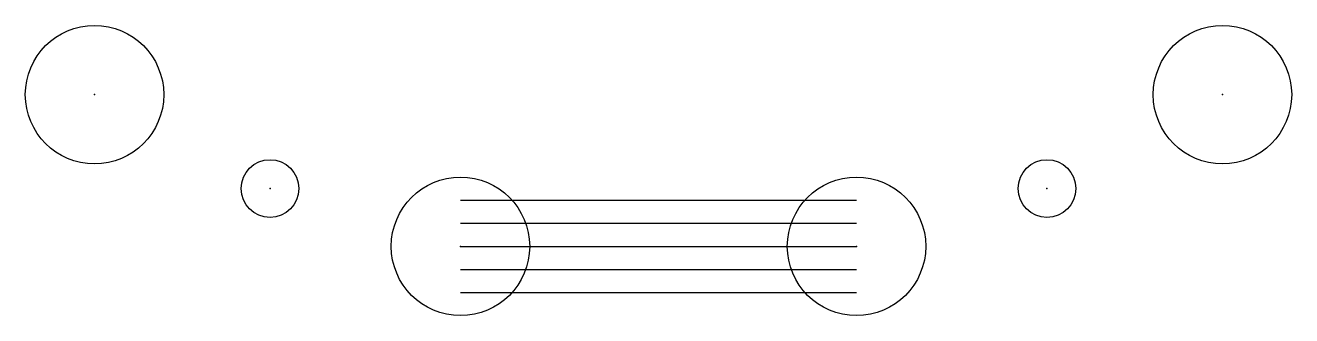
# Model space of a CAD drawing. Header units: millimetres. Extents: x -6 to 104, y -19 to 6.
import ezdxf

# ---------------------------------------------------------------- set-up
doc = ezdxf.new("R2010")
doc.units = ezdxf.units.MM
doc.layers.add('default', color=7, linetype='CONTINUOUS')
doc.layers.add('Surface', color=2, linetype='CONTINUOUS')

msp = doc.modelspace()

# ---------------------------------------------------------------- linework, layer by layer
at = {"layer": 'default', "color": 13, "linetype": 'CONTINUOUS'}
for p, q in [((31.722233, -9.139779), (66.058129, -9.139779)), ((31.722233, -11.139779), (66.058129, -11.139779)), ((31.722233, -13.139779), (66.058129, -13.139779)), ((31.722233, -15.139779), (66.058129, -15.139779)), ((31.722233, -17.139779), (66.058129, -17.139779))]:
    msp.add_line(p, q, dxfattribs=at)
at = {"layer": 'default', "color": 10, "linetype": 'CONTINUOUS'}
for centre in [(0, 0), (97.780362, 0)]:
    msp.add_circle(centre, 6, dxfattribs=at)
at = {"layer": 'default', "color": 9, "linetype": 'CONTINUOUS'}
for centre in [(15.214039, -8.132073), (82.566323, -8.132073)]:
    msp.add_circle(centre, 2.5, dxfattribs=at)
at = {"layer": 'default', "color": 13, "linetype": 'CONTINUOUS'}
for centre in [(31.722233, -13.139779), (66.058129, -13.139779)]:
    msp.add_circle(centre, 6, dxfattribs=at)
at = {"layer": 'Surface', "color": 0, "linetype": 'CONTINUOUS'}
for p in [(0, 0), (97.780362, 0), (15.214039, -8.132073), (82.566323, -8.132073), (31.722233, -13.139779), (66.058129, -13.139779)]:
    msp.add_point(p, dxfattribs=at)

doc.saveas('drawing.dxf')
